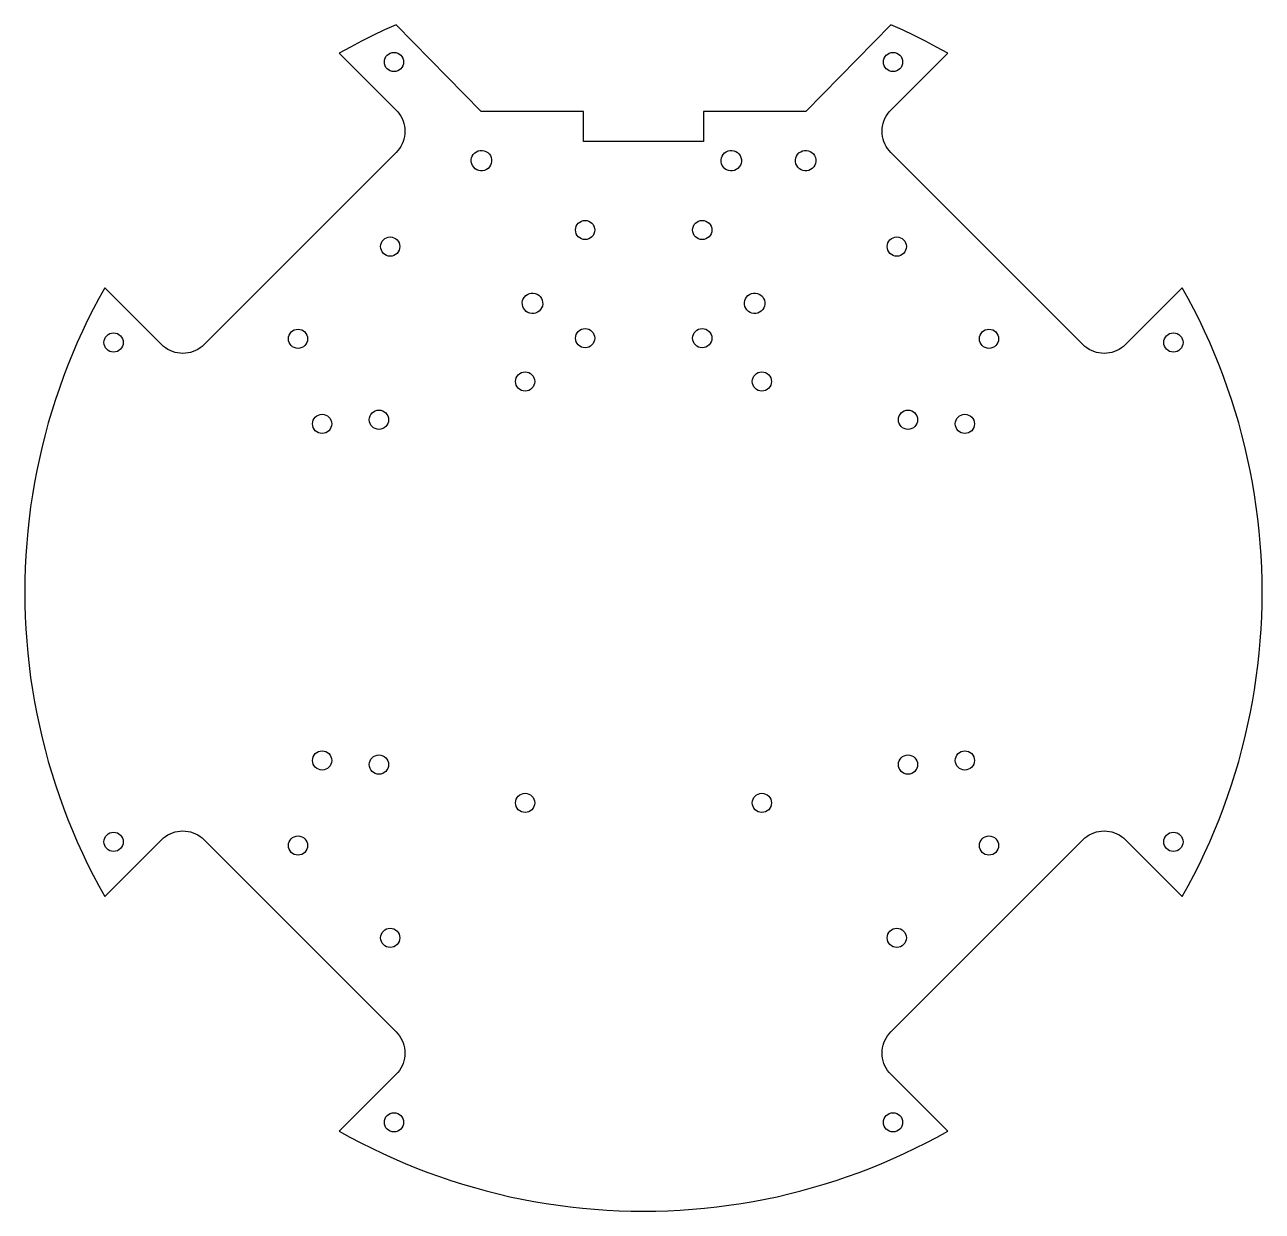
# Model space of a CAD drawing. Header units: millimetres. Extents: x -103 to 103, y -104 to 94.
import ezdxf

# ---------------------------------------------------------------- set-up
doc = ezdxf.new("R2010")
doc.units = ezdxf.units.MM
doc.layers.get('0').update_dxf_attribs({"linetype": 'CONTINUOUS'})

msp = doc.modelspace()

# ---------------------------------------------------------------- linework, layer by layer
msp.add_lwpolyline([(46.87, 90.96), (44.98, 91.9), (43.06, 92.81), (41.13, 93.68), (26.95, 79.27), (9.95, 79.27), (9.95, 74.27), (-10.05, 74.27), (-10.05, 79.27), (-27.05, 79.27), (-41.23, 93.68), (-43.16, 92.81), (-45.08, 91.9), (-46.97, 90.96), (-48.85, 89.97), (-50.7, 88.95), (-41.24, 79.49), (-40.94, 79.17), (-40.68, 78.82), (-40.44, 78.45), (-40.24, 78.07), (-40.08, 77.66), (-39.95, 77.25), (-39.85, 76.82), (-39.79, 76.39), (-39.77, 75.95), (-39.79, 75.52), (-39.85, 75.08), (-39.95, 74.66), (-40.08, 74.24), (-40.24, 73.84), (-40.44, 73.45), (-40.68, 73.08), (-40.94, 72.74), (-41.24, 72.42), (-73.2, 40.46), (-73.52, 40.16), (-73.87, 39.9), (-74.24, 39.66), (-74.62, 39.46), (-75.03, 39.29), (-75.44, 39.16), (-75.87, 39.07), (-76.3, 39.01), (-76.74, 38.99), (-77.17, 39.01), (-77.6, 39.07), (-78.03, 39.16), (-78.45, 39.29), (-78.85, 39.46), (-79.24, 39.66), (-79.6, 39.9), (-79.95, 40.16), (-80.27, 40.46), (-89.74, 49.92), (-90.72, 48.14), (-91.67, 46.33), (-92.58, 44.51), (-93.46, 42.67), (-94.3, 40.82), (-95.1, 38.95), (-95.87, 37.06), (-96.59, 35.16), (-97.29, 33.24), (-97.94, 31.31), (-98.55, 29.37), (-99.13, 27.42), (-99.67, 25.45), (-100.16, 23.48), (-100.62, 21.49), (-101.04, 19.5), (-101.42, 17.5), (-101.76, 15.49), (-102.07, 13.48), (-102.33, 11.46), (-102.55, 9.43), (-102.73, 7.41), (-102.87, 5.37), (-102.97, 3.34), (-103.03, 1.3), (-103.05, -0.73), (-103.03, -2.77), (-102.97, -4.81), (-102.87, -6.84), (-102.73, -8.87), (-102.55, -10.9), (-102.33, -12.92), (-102.07, -14.94), (-101.76, -16.96), (-101.42, -18.97), (-101.04, -20.97), (-100.62, -22.96), (-100.16, -24.94), (-99.67, -26.92), (-99.13, -28.88), (-98.55, -30.84), (-97.94, -32.78), (-97.29, -34.71), (-96.59, -36.62), (-95.87, -38.53), (-95.1, -40.41), (-94.3, -42.29), (-93.46, -44.14), (-92.58, -45.98), (-91.67, -47.8), (-90.72, -49.6), (-89.74, -51.39), (-80.27, -41.92), (-79.95, -41.63), (-79.6, -41.36), (-79.24, -41.13), (-78.85, -40.93), (-78.45, -40.76), (-78.03, -40.63), (-77.6, -40.53), (-77.17, -40.48), (-76.74, -40.46), (-76.3, -40.48), (-75.87, -40.53), (-75.44, -40.63), (-75.03, -40.76), (-74.62, -40.93), (-74.24, -41.13), (-73.87, -41.36), (-73.52, -41.63), (-73.2, -41.92), (-41.24, -73.88), (-40.94, -74.2), (-40.68, -74.55), (-40.44, -74.92), (-40.24, -75.31), (-40.08, -75.71), (-39.95, -76.12), (-39.85, -76.55), (-39.79, -76.98), (-39.77, -77.42), (-39.79, -77.85), (-39.85, -78.29), (-39.95, -78.71), (-40.08, -79.13), (-40.24, -79.53), (-40.44, -79.92), (-40.68, -80.29), (-40.94, -80.63), (-41.24, -80.95), (-50.7, -90.42), (-48.92, -91.4), (-47.12, -92.35), (-45.3, -93.26), (-43.46, -94.14), (-41.6, -94.98), (-39.73, -95.78), (-37.84, -96.55), (-35.94, -97.28), (-34.03, -97.97), (-32.1, -98.62), (-30.16, -99.24), (-28.2, -99.81), (-26.24, -100.35), (-24.26, -100.85), (-22.28, -101.31), (-20.29, -101.73), (-18.28, -102.11), (-16.28, -102.45), (-14.26, -102.75), (-12.24, -103.01), (-10.22, -103.23), (-8.19, -103.41), (-6.16, -103.55), (-4.12, -103.65), (-2.09, -103.71), (-0.05, -103.73), (1.99, -103.71), (4.02, -103.65), (6.06, -103.55), (8.09, -103.41), (10.12, -103.23), (12.14, -103.01), (14.16, -102.75), (16.18, -102.45), (18.18, -102.11), (20.18, -101.73), (22.18, -101.31), (24.16, -100.85), (26.14, -100.35), (28.1, -99.81), (30.05, -99.24), (32, -98.62), (33.93, -97.97), (35.84, -97.28), (37.74, -96.55), (39.63, -95.78), (41.5, -94.98), (43.36, -94.14), (45.2, -93.26), (47.02, -92.35), (48.82, -91.4), (50.6, -90.42), (41.14, -80.95), (40.84, -80.63), (40.58, -80.29), (40.34, -79.92), (40.14, -79.53), (39.98, -79.13), (39.84, -78.71), (39.75, -78.29), (39.69, -77.85), (39.67, -77.42), (39.69, -76.98), (39.75, -76.55), (39.84, -76.12), (39.98, -75.71), (40.14, -75.31), (40.34, -74.92), (40.58, -74.55), (40.84, -74.2), (41.14, -73.88), (73.1, -41.92), (73.42, -41.63), (73.77, -41.36), (74.14, -41.13), (74.52, -40.93), (74.93, -40.76), (75.34, -40.63), (75.77, -40.53), (76.2, -40.48), (76.64, -40.46), (77.07, -40.48), (77.5, -40.53), (77.93, -40.63), (78.35, -40.76), (78.75, -40.93), (79.14, -41.13), (79.5, -41.36), (79.85, -41.63), (80.17, -41.92), (89.63, -51.39), (90.62, -49.6), (91.57, -47.8), (92.48, -45.98), (93.36, -44.14), (94.2, -42.29), (95, -40.41), (95.77, -38.53), (96.49, -36.62), (97.18, -34.71), (97.84, -32.78), (98.45, -30.84), (99.03, -28.88), (99.57, -26.92), (100.06, -24.94), (100.52, -22.96), (100.94, -20.97), (101.32, -18.97), (101.66, -16.96), (101.96, -14.94), (102.23, -12.92), (102.45, -10.9), (102.63, -8.87), (102.77, -6.84), (102.87, -4.81), (102.93, -2.77), (102.95, -0.73), (102.93, 1.3), (102.87, 3.34), (102.77, 5.37), (102.63, 7.41), (102.45, 9.43), (102.23, 11.46), (101.96, 13.48), (101.66, 15.49), (101.32, 17.5), (100.94, 19.5), (100.52, 21.49), (100.06, 23.48), (99.57, 25.45), (99.03, 27.42), (98.45, 29.37), (97.84, 31.31), (97.18, 33.24), (96.49, 35.16), (95.77, 37.06), (95, 38.95), (94.2, 40.82), (93.36, 42.67), (92.48, 44.51), (91.57, 46.33), (90.62, 48.14), (89.63, 49.92), (80.17, 40.46), (79.85, 40.16), (79.5, 39.9), (79.14, 39.66), (78.75, 39.46), (78.35, 39.29), (77.93, 39.16), (77.5, 39.07), (77.07, 39.01), (76.64, 38.99), (76.2, 39.01), (75.77, 39.07), (75.34, 39.16), (74.93, 39.29), (74.52, 39.46), (74.14, 39.66), (73.77, 39.9), (73.42, 40.16), (73.1, 40.46), (41.14, 72.42), (40.84, 72.74), (40.58, 73.08), (40.34, 73.45), (40.14, 73.84), (39.98, 74.24), (39.84, 74.66), (39.75, 75.08), (39.69, 75.52), (39.67, 75.95), (39.69, 76.39), (39.75, 76.82), (39.84, 77.25), (39.98, 77.66), (40.14, 78.07), (40.34, 78.45), (40.58, 78.82), (40.84, 79.17), (41.14, 79.49), (50.6, 88.95), (48.75, 89.97)], close=True)
for centre in [(-41.59, 87.48), (41.49, 87.48), (-9.77, 59.53), (9.73, 59.53), (-42.21, 56.77), (42.11, 56.77), (-88.26, 40.81), (-57.56, 41.43), (-9.77, 41.53), (9.73, 41.53), (57.46, 41.43), (88.16, 40.81), (-19.76, 34.32), (19.66, 34.32), (-53.55, 27.27), (-44.09, 27.96), (43.98, 27.96), (53.45, 27.27), (-53.55, -28.73), (-44.09, -29.42), (43.98, -29.42), (53.45, -28.73), (-19.76, -35.79), (19.66, -35.79), (-88.26, -42.27), (88.16, -42.27), (-57.56, -42.89), (57.46, -42.89), (-42.21, -58.24), (42.11, -58.24), (-41.59, -88.94), (41.49, -88.94)]:
    msp.add_circle(centre, 1.6)
for centre in [(-27.03, 71.07), (14.55, 71.07), (26.94, 71.07), (-18.53, 47.33), (18.45, 47.33)]:
    msp.add_ellipse(centre, major_axis=(1.11, -1.29), ratio=1)

doc.saveas('drawing.dxf')
